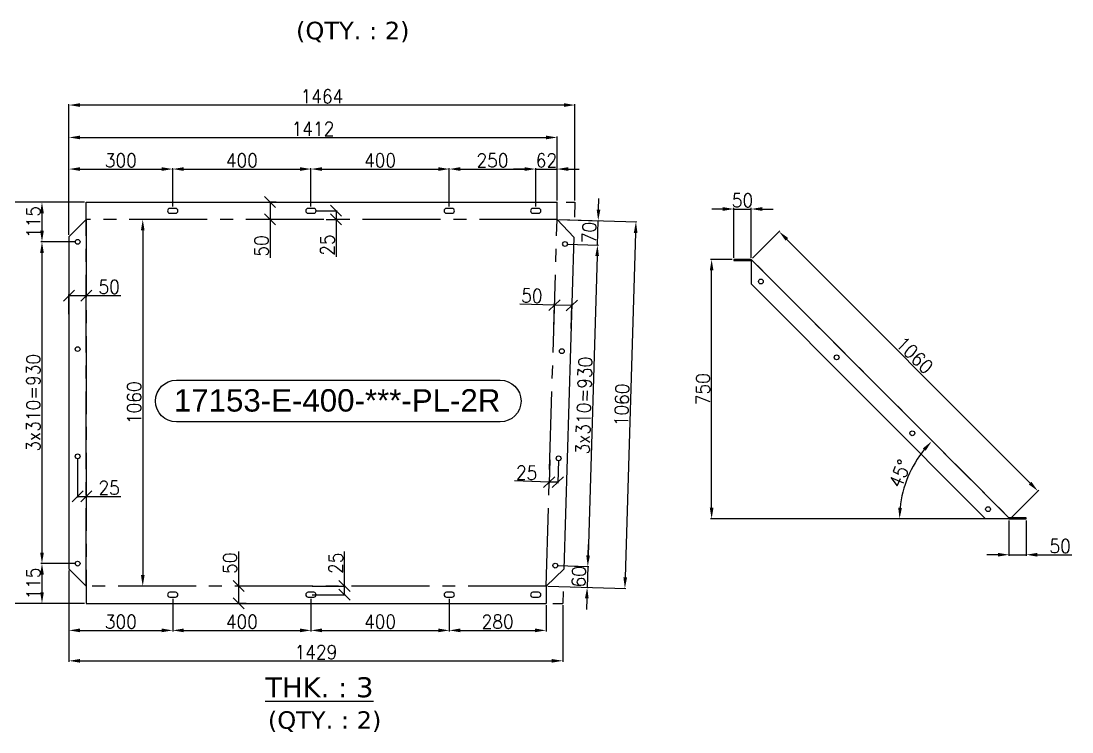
# Model space of a CAD drawing. Header units: inches. Extents: x 98758 to 118468, y 66787 to 119708.
# Drawn here: x 106246 to 109286, y 87599 to 89654 of the extents above; entities that cross this region are included whole.
import ezdxf
from ezdxf.enums import TextEntityAlignment as Align

# ---------------------------------------------------------------- set-up
doc = ezdxf.new("R2010")
doc.units = ezdxf.units.IN
doc.header["$MEASUREMENT"] = 0
for name, pattern in [('CENTER2', [1.125, 0.75, -0.125, 0.125, -0.125]), ('HIDDEN', [0.375, 0.25, -0.125]), ('HIDDEN2', [0.1875, 0.125, -0.0625])]:
    doc.linetypes.add(name, pattern=pattern)
for name, color, linetype in [('2', 2, 'HIDDEN2'), ('3', 3, 'Continuous'), ('3-TEXT', 6, 'Continuous')]:
    doc.layers.add(name, color=color, linetype=linetype)
doc.styles.add('ROMANS', font='ROMANS.shx', dxfattribs={"width": 0.9})
doc.styles.add('style1', font='verdana.ttf')
doc.styles.add('style10', font='swissl.ttf', dxfattribs={"height": 40})
doc.styles.add('ver', font='verdana.ttf')
doc.dimstyles.new('11', dxfattribs={"dimtxt": 40, "dimasz": 32, "dimexe": 3, "dimexo": 5, "dimgap": 5, "dimtad": 1, "dimdec": 0, "dimdsep": 46, "dimtxsty": 'ROMANS', "dimcen": 2.5, "dimclrd": 6, "dimclre": 6, "dimclrt": 2, "dimadec": 0, "dimazin": 0, "dimtfac": 1, "dimtdec": 0, "dimtmove": 0, "dimatfit": 3, "dimfxl": 1, "dimarcsym": 0})

# ---------------------------------------------------------------- blocks, each defined once
blk = doc.blocks.new('*D233')
at = {"color": 6, "lineweight": -2, "transparency": 16777216}
for p, q in [((106429.5, 89130.3), (106303.4, 89130.3)), ((106306.4, 89098.3), (106306.4, 89047.5)), ((106404.5, 89015.5), (106303.4, 89015.5))]:
    blk.add_line(p, q, dxfattribs=at)
at = {"color": 6, "transparency": 16777216}
for points in [[(106301.1, 89098.3), (106311.8, 89098.3), (106306.4, 89130.3)], [(106301.1, 89047.5), (106311.8, 89047.5), (106306.4, 89015.5)]]:
    blk.add_solid(points, dxfattribs=at)
at = {"layer": 'Defpoints', "color": 0, "transparency": 16777216}
for p in [(106434.5, 89130.3), (106306.4, 89015.5), (106409.5, 89015.5, -0.2)]:
    blk.add_point(p, dxfattribs=at)
at = {"color": 2, "transparency": 16777216, "insert": (106281.4, 89072.9), "char_height": 40, "attachment_point": 5, "rotation": 90, "style": 'ROMANS'}
blk.add_mtext('115', dxfattribs=at)
blk = doc.blocks.new('*D234')
at = {"color": 6, "lineweight": -2, "transparency": 16777216}
for p, q in [((106404.5, 89015.5), (106303.4, 89015.5)), ((106306.4, 88983.5), (106306.4, 88117.5)), ((106404.5, 88085.5), (106303.4, 88085.5))]:
    blk.add_line(p, q, dxfattribs=at)
at = {"color": 6, "transparency": 16777216}
for points in [[(106301.1, 88983.5), (106311.8, 88983.5), (106306.4, 89015.5)], [(106301.1, 88117.5), (106311.8, 88117.5), (106306.4, 88085.5)]]:
    blk.add_solid(points, dxfattribs=at)
at = {"layer": 'Defpoints', "color": 0, "transparency": 16777216}
for p in [(106409.5, 89015.5, -0.2), (106306.4, 88085.5), (106409.5, 88085.5, -0.2)]:
    blk.add_point(p, dxfattribs=at)
at = {"color": 2, "transparency": 16777216, "insert": (106281.4, 88550.5), "char_height": 40, "attachment_point": 5, "rotation": 90, "style": 'ROMANS'}
blk.add_mtext('3x310=930', dxfattribs=at)
blk = doc.blocks.new('*D235')
at = {"color": 6, "lineweight": -2, "transparency": 16777216}
for p, q in [((106404.5, 88085.5), (106303.4, 88085.5)), ((106306.4, 88053.5), (106306.4, 88002.5)), ((106429.5, 87970.5), (106303.4, 87970.5))]:
    blk.add_line(p, q, dxfattribs=at)
at = {"color": 6, "transparency": 16777216}
for points in [[(106301.1, 88053.5), (106311.8, 88053.5), (106306.4, 88085.5)], [(106301.1, 88002.5), (106311.8, 88002.5), (106306.4, 87970.5)]]:
    blk.add_solid(points, dxfattribs=at)
at = {"layer": 'Defpoints', "color": 0, "transparency": 16777216}
for p in [(106409.5, 88085.5, -0.2), (106306.4, 87970.5), (106434.5, 87970.5)]:
    blk.add_point(p, dxfattribs=at)
at = {"color": 2, "transparency": 16777216, "insert": (106281.4, 88028), "char_height": 40, "attachment_point": 5, "rotation": 90, "style": 'ROMANS'}
blk.add_mtext('115', dxfattribs=at)
blk = doc.blocks.new('*D224')
at = {"color": 6, "lineweight": -2, "transparency": 16777216}
for p, q in [((106347.7, 89130.3), (106186.7, 89130.3)), ((106189.7, 89098.3), (106189.7, 88002.5)), ((106347.7, 87970.5), (106186.7, 87970.5))]:
    blk.add_line(p, q, dxfattribs=at)
at = {"color": 6, "transparency": 16777216}
for points in [[(106184.3, 89098.3), (106195, 89098.3), (106189.7, 89130.3)], [(106184.3, 88002.5), (106195, 88002.5), (106189.7, 87970.5)]]:
    blk.add_solid(points, dxfattribs=at)
at = {"layer": 'Defpoints', "color": 0, "transparency": 16777216}
for p in [(106352.7, 89130.3), (106189.7, 87970.5), (106352.7, 87970.5)]:
    blk.add_point(p, dxfattribs=at)
at = {"color": 2, "transparency": 16777216, "insert": (106164.7, 88550.4), "char_height": 40, "attachment_point": 5, "rotation": 90, "style": 'ROMANS'}
blk.add_mtext('1160', dxfattribs=at)
blk = doc.blocks.new('*D236')
at = {"color": 6, "lineweight": -2, "transparency": 16777216}
for p, q in [((106384.5, 89035.3), (106384.5, 89228.9)), ((106416.5, 89225.9), (106652.5, 89225.9)), ((106684.5, 89117.3), (106684.5, 89228.9))]:
    blk.add_line(p, q, dxfattribs=at)
at = {"color": 6, "transparency": 16777216}
for points in [[(106416.5, 89231.3), (106416.5, 89220.6), (106384.5, 89225.9)], [(106652.5, 89231.3), (106652.5, 89220.6), (106684.5, 89225.9)]]:
    blk.add_solid(points, dxfattribs=at)
at = {"layer": 'Defpoints', "color": 0, "transparency": 16777216}
for p in [(106684.5, 89225.9), (106684.5, 89112.3), (106384.5, 89030.3)]:
    blk.add_point(p, dxfattribs=at)
at = {"color": 2, "transparency": 16777216, "insert": (106534.5, 89250.9), "char_height": 40, "attachment_point": 5, "style": 'ROMANS'}
blk.add_mtext('300', dxfattribs=at)
blk = doc.blocks.new('*D237')
at = {"color": 6, "lineweight": -2, "transparency": 16777216}
for p, q in [((106684.5, 89117.3), (106684.5, 89228.9)), ((106716.5, 89225.9), (107052.5, 89225.9)), ((107084.5, 89117.3), (107084.5, 89228.9))]:
    blk.add_line(p, q, dxfattribs=at)
at = {"color": 6, "transparency": 16777216}
for points in [[(106716.5, 89231.3), (106716.5, 89220.6), (106684.5, 89225.9)], [(107052.5, 89231.3), (107052.5, 89220.6), (107084.5, 89225.9)]]:
    blk.add_solid(points, dxfattribs=at)
at = {"layer": 'Defpoints', "color": 0, "transparency": 16777216}
for p in [(107084.5, 89225.9), (106684.5, 89112.3), (107084.5, 89112.3)]:
    blk.add_point(p, dxfattribs=at)
at = {"color": 2, "transparency": 16777216, "insert": (106884.5, 89250.9), "char_height": 40, "attachment_point": 5, "style": 'ROMANS'}
blk.add_mtext('400', dxfattribs=at)
blk = doc.blocks.new('*D238')
at = {"color": 6, "lineweight": -2, "transparency": 16777216}
for p, q in [((107484.5, 89117.3), (107484.5, 89228.9)), ((107516.5, 89225.9), (107702.5, 89225.9)), ((107734.5, 89117.3), (107734.5, 89228.9))]:
    blk.add_line(p, q, dxfattribs=at)
at = {"color": 6, "transparency": 16777216}
for points in [[(107516.5, 89231.3), (107516.5, 89220.6), (107484.5, 89225.9)], [(107702.5, 89231.3), (107702.5, 89220.6), (107734.5, 89225.9)]]:
    blk.add_solid(points, dxfattribs=at)
at = {"layer": 'Defpoints', "color": 0, "transparency": 16777216}
for p in [(107734.5, 89225.9), (107484.5, 89112.3), (107734.5, 89112.3)]:
    blk.add_point(p, dxfattribs=at)
at = {"color": 2, "transparency": 16777216, "insert": (107609.5, 89250.9), "char_height": 40, "attachment_point": 5, "style": 'ROMANS'}
blk.add_mtext('250', dxfattribs=at)
blk = doc.blocks.new('*D239')
at = {"color": 6, "lineweight": -2, "transparency": 16777216}
for p, q in [((107702.5, 89225.9), (107670.5, 89225.9)), ((107734.5, 89117.3), (107734.5, 89228.9)), ((107734.5, 89225.9), (107796.5, 89225.9)), ((107796.5, 89135.3), (107796.5, 89228.9)), ((107828.5, 89225.9), (107860.5, 89225.9))]:
    blk.add_line(p, q, dxfattribs=at)
at = {"color": 6, "transparency": 16777216}
for points in [[(107702.5, 89231.3), (107702.5, 89220.6), (107734.5, 89225.9)], [(107828.5, 89231.3), (107828.5, 89220.6), (107796.5, 89225.9)]]:
    blk.add_solid(points, dxfattribs=at)
at = {"layer": 'Defpoints', "color": 0, "transparency": 16777216}
for p in [(107796.5, 89225.9), (107734.5, 89112.3), (107796.5, 89130.3)]:
    blk.add_point(p, dxfattribs=at)
at = {"color": 2, "transparency": 16777216, "insert": (107765.5, 89250.9), "char_height": 40, "attachment_point": 5, "style": 'ROMANS'}
blk.add_mtext('62', dxfattribs=at)
blk = doc.blocks.new('*D225')
at = {"color": 6, "lineweight": -2, "transparency": 16777216}
for p, q in [((107084.5, 89117.3), (107084.5, 89228.9)), ((107116.5, 89225.9), (107452.5, 89225.9)), ((107484.5, 89117.3), (107484.5, 89228.9))]:
    blk.add_line(p, q, dxfattribs=at)
at = {"color": 6, "transparency": 16777216}
for points in [[(107116.5, 89231.3), (107116.5, 89220.6), (107084.5, 89225.9)], [(107452.5, 89231.3), (107452.5, 89220.6), (107484.5, 89225.9)]]:
    blk.add_solid(points, dxfattribs=at)
at = {"layer": 'Defpoints', "color": 0, "transparency": 16777216}
for p in [(107484.5, 89225.9), (107084.5, 89112.3), (107484.5, 89112.3)]:
    blk.add_point(p, dxfattribs=at)
at = {"color": 2, "transparency": 16777216, "insert": (107284.5, 89250.9), "char_height": 40, "attachment_point": 5, "style": 'ROMANS'}
blk.add_mtext('400', dxfattribs=at)
blk = doc.blocks.new('*D226')
at = {"color": 6, "lineweight": -2, "transparency": 16777216}
for p, q in [((106384.5, 89184.2), (106384.5, 89320.2)), ((106416.5, 89317.2), (107764.5, 89317.2)), ((107796.5, 89184.2), (107796.5, 89320.2))]:
    blk.add_line(p, q, dxfattribs=at)
at = {"color": 6, "transparency": 16777216}
for points in [[(106416.5, 89322.6), (106416.5, 89311.9), (106384.5, 89317.2)], [(107764.5, 89322.6), (107764.5, 89311.9), (107796.5, 89317.2)]]:
    blk.add_solid(points, dxfattribs=at)
at = {"layer": 'Defpoints', "color": 0, "transparency": 16777216}
for p in [(107796.5, 89317.2), (106384.5, 89179.2), (107796.5, 89179.2)]:
    blk.add_point(p, dxfattribs=at)
at = {"color": 2, "transparency": 16777216, "insert": (107090.5, 89342.2), "char_height": 40, "attachment_point": 5, "style": 'ROMANS'}
blk.add_mtext('1412', dxfattribs=at)
blk = doc.blocks.new('*D240')
at = {"color": 6, "lineweight": -2, "transparency": 16777216}
for p, q in [((106384.5, 88065.5), (106384.5, 87889.4)), ((106684.5, 87983.5), (106684.5, 87889.4)), ((106416.5, 87892.4), (106652.5, 87892.4))]:
    blk.add_line(p, q, dxfattribs=at)
at = {"color": 6, "transparency": 16777216}
for points in [[(106416.5, 87897.8), (106416.5, 87887.1), (106384.5, 87892.4)], [(106652.5, 87897.8), (106652.5, 87887.1), (106684.5, 87892.4)]]:
    blk.add_solid(points, dxfattribs=at)
at = {"layer": 'Defpoints', "color": 0, "transparency": 16777216}
for p in [(106384.5, 88070.5, -0.2), (106684.5, 87988.5, -0.2), (106684.5, 87892.4)]:
    blk.add_point(p, dxfattribs=at)
at = {"color": 2, "transparency": 16777216, "insert": (106534.5, 87917.4), "char_height": 40, "attachment_point": 5, "style": 'ROMANS'}
blk.add_mtext('300', dxfattribs=at)
blk = doc.blocks.new('*D241')
at = {"color": 6, "lineweight": -2, "transparency": 16777216}
for p, q in [((106684.5, 87983.5), (106684.5, 87889.4)), ((107084.5, 87983.5), (107084.5, 87889.4)), ((106716.5, 87892.4), (107052.5, 87892.4))]:
    blk.add_line(p, q, dxfattribs=at)
at = {"color": 6, "transparency": 16777216}
for points in [[(106716.5, 87897.8), (106716.5, 87887.1), (106684.5, 87892.4)], [(107052.5, 87897.8), (107052.5, 87887.1), (107084.5, 87892.4)]]:
    blk.add_solid(points, dxfattribs=at)
at = {"layer": 'Defpoints', "color": 0, "transparency": 16777216}
for p in [(106684.5, 87988.5, -0.2), (107084.5, 87988.5, -0.2), (107084.5, 87892.4)]:
    blk.add_point(p, dxfattribs=at)
at = {"color": 2, "transparency": 16777216, "insert": (106884.5, 87917.4), "char_height": 40, "attachment_point": 5, "style": 'ROMANS'}
blk.add_mtext('400', dxfattribs=at)
blk = doc.blocks.new('*D242')
at = {"color": 6, "lineweight": -2, "transparency": 16777216}
for p, q in [((107084.5, 87983.5), (107084.5, 87889.4)), ((107484.5, 87983.5), (107484.5, 87889.4)), ((107116.5, 87892.4), (107452.5, 87892.4))]:
    blk.add_line(p, q, dxfattribs=at)
at = {"color": 6, "transparency": 16777216}
for points in [[(107116.5, 87897.8), (107116.5, 87887.1), (107084.5, 87892.4)], [(107452.5, 87897.8), (107452.5, 87887.1), (107484.5, 87892.4)]]:
    blk.add_solid(points, dxfattribs=at)
at = {"layer": 'Defpoints', "color": 0, "transparency": 16777216}
for p in [(107084.5, 87988.5, -0.2), (107484.5, 87988.5, -0.2), (107484.5, 87892.4)]:
    blk.add_point(p, dxfattribs=at)
at = {"color": 2, "transparency": 16777216, "insert": (107284.5, 87917.4), "char_height": 40, "attachment_point": 5, "style": 'ROMANS'}
blk.add_mtext('400', dxfattribs=at)
blk = doc.blocks.new('*D248')
at = {"color": 6, "lineweight": -2, "transparency": 16777216}
for p, q in [((107484.5, 87983.5), (107484.5, 87889.4)), ((107764.5, 87965.5), (107764.5, 87889.4)), ((107516.5, 87892.4), (107732.5, 87892.4))]:
    blk.add_line(p, q, dxfattribs=at)
at = {"color": 6, "transparency": 16777216}
for points in [[(107516.5, 87897.8), (107516.5, 87887.1), (107484.5, 87892.4)], [(107732.5, 87897.8), (107732.5, 87887.1), (107764.5, 87892.4)]]:
    blk.add_solid(points, dxfattribs=at)
at = {"layer": 'Defpoints', "color": 0, "transparency": 16777216}
for p in [(107484.5, 87988.5, -0.2), (107764.5, 87970.5, -0.2), (107764.5, 87892.4)]:
    blk.add_point(p, dxfattribs=at)
at = {"color": 2, "transparency": 16777216, "insert": (107624.5, 87917.4), "char_height": 40, "attachment_point": 5, "style": 'ROMANS'}
blk.add_mtext('280', dxfattribs=at)
blk = doc.blocks.new('*D249')
at = {"color": 6, "lineweight": -2, "transparency": 16777216}
for p, q in [((107801.5, 89080.1), (108027.5, 89073.3)), ((108023.5, 89041.4), (107993.5, 88045.6)), ((107769.5, 88020.3), (107995.5, 88013.5))]:
    blk.add_line(p, q, dxfattribs=at)
at = {"color": 6, "transparency": 16777216}
for points in [[(108018.2, 89041.5), (108028.9, 89041.2), (108024.5, 89073.4)], [(107988.2, 88045.7), (107998.8, 88045.4), (107992.5, 88013.6)]]:
    blk.add_solid(points, dxfattribs=at)
at = {"layer": 'Defpoints', "color": 0, "transparency": 16777216}
for p in [(107796.5, 89080.3), (107764.5, 88020.5, -0.2), (107992.5, 88013.6)]:
    blk.add_point(p, dxfattribs=at)
at = {"color": 2, "transparency": 16777216, "insert": (107983.5, 88544.2), "char_height": 40, "attachment_point": 5, "rotation": 88.2707, "style": 'ROMANS'}
blk.add_mtext('1060', dxfattribs=at)
blk = doc.blocks.new('*D231')
at = {"color": 6, "lineweight": -2, "transparency": 16777216}
for p, q in [((107916.3, 89108.7), (107917.2, 89140.6)), ((107826.5, 89079.4), (107918.3, 89076.6)), ((107913.2, 89006.4), (107915.3, 89076.7)), ((107824.4, 89009.1), (107916.2, 89006.3)), ((107912.2, 88974.5), (107911.3, 88942.5))]:
    blk.add_line(p, q, dxfattribs=at)
at = {"color": 6, "transparency": 16777216}
for points in [[(107910.9, 89108.8), (107921.6, 89108.5), (107915.3, 89076.7)], [(107906.9, 88974.6), (107917.5, 88974.3), (107913.2, 89006.4)]]:
    blk.add_solid(points, dxfattribs=at)
at = {"layer": 'Defpoints', "color": 0, "transparency": 16777216}
for p in [(107821.5, 89079.5), (107915.3, 89076.7), (107819.4, 89009.3, -0.2)]:
    blk.add_point(p, dxfattribs=at)
at = {"color": 2, "transparency": 16777216, "insert": (107889.3, 89042.3), "char_height": 40, "attachment_point": 5, "rotation": 88.2707, "style": 'ROMANS'}
blk.add_mtext('70', dxfattribs=at)
blk = doc.blocks.new('*D250')
at = {"color": 6, "lineweight": -2, "transparency": 16777216}
for p, q in [((107824.4, 89009.1), (107916.2, 89006.3)), ((107912.2, 88974.5), (107886.1, 88108.8)), ((107796.3, 88079.5), (107888.1, 88076.8))]:
    blk.add_line(p, q, dxfattribs=at)
at = {"color": 6, "transparency": 16777216}
for points in [[(107906.9, 88974.6), (107917.5, 88974.3), (107913.2, 89006.4)], [(107880.8, 88109), (107891.4, 88108.7), (107885.1, 88076.9)]]:
    blk.add_solid(points, dxfattribs=at)
at = {"layer": 'Defpoints', "color": 0, "transparency": 16777216}
for p in [(107819.4, 89009.3, -0.2), (107791.3, 88079.7, -0.2), (107885.1, 88076.9)]:
    blk.add_point(p, dxfattribs=at)
at = {"color": 2, "transparency": 16777216, "insert": (107874.2, 88542.4), "char_height": 40, "attachment_point": 5, "rotation": 88.2707, "style": 'ROMANS'}
blk.add_mtext('3x310=930', dxfattribs=at)
blk = doc.blocks.new('*D232')
at = {"color": 6, "lineweight": -2, "transparency": 16777216}
for p, q in [((107886.1, 88108.8), (107887, 88140.8)), ((107847.2, 88078), (107888.1, 88076.8)), ((107885.1, 88076.9), (107883.3, 88016.9)), ((107845.4, 88018), (107886.3, 88016.8)), ((107882.3, 87984.9), (107881.4, 87952.9))]:
    blk.add_line(p, q, dxfattribs=at)
at = {"color": 6, "transparency": 16777216}
for points in [[(107880.8, 88109), (107891.4, 88108.7), (107885.1, 88076.9)], [(107877, 87985.1), (107887.7, 87984.7), (107883.3, 88016.9)]]:
    blk.add_solid(points, dxfattribs=at)
at = {"layer": 'Defpoints', "color": 0, "transparency": 16777216}
for p in [(107842.2, 88078.2), (107840.4, 88018.2), (107883.3, 88016.9)]:
    blk.add_point(p, dxfattribs=at)
at = {"color": 2, "transparency": 16777216, "insert": (107859.2, 88047.6), "char_height": 40, "attachment_point": 5, "rotation": 88.2707, "style": 'ROMANS'}
blk.add_mtext('60', dxfattribs=at)
blk = doc.blocks.new('_Oblique')
at = {"color": 0, "linetype": 'ByBlock', "lineweight": -2}
blk.add_line((-0.5, -0.5), (0.5, 0.5), dxfattribs=at)
blk = doc.blocks.new('*D227')
at = {"color": 6, "lineweight": -2, "transparency": 16777216}
for p, q in [((106875.4, 88020.5), (106875.4, 88120.8)), ((106896.8, 88020.5), (106872.4, 88020.5)), ((106875.4, 87970.5), (106875.4, 88020.5)), ((106896.8, 87970.5), (106872.4, 87970.5))]:
    blk.add_line(p, q, dxfattribs=at)
at = {"layer": 'Defpoints', "color": 0, "transparency": 16777216}
for p in [(106875.4, 88020.5), (106901.8, 88020.5, -0.2), (106901.8, 87970.5, -0.2)]:
    blk.add_point(p, dxfattribs=at)
at = {"color": 6, "lineweight": -2, "transparency": 16777216, "xscale": 32, "yscale": 32, "zscale": 32}
for p, rotation in [((106875.4, 88020.5), 90), ((106875.4, 87970.5), 270)]:
    blk.add_blockref('_Oblique', p, dxfattribs=dict(at, rotation=rotation))
at = {"color": 2, "transparency": 16777216, "insert": (106850.4, 88086.6), "char_height": 40, "attachment_point": 5, "rotation": 90, "style": 'ROMANS'}
blk.add_mtext('50', dxfattribs=at)
blk = doc.blocks.new('*D228')
at = {"color": 6, "lineweight": -2, "transparency": 16777216}
for p, q in [((107181.4, 88020.5), (107181.4, 88120.8)), ((107088.1, 88020.5), (107184.4, 88020.5)), ((107181.4, 87995.5), (107181.4, 88020.5)), ((107088.1, 87995.5), (107184.4, 87995.5))]:
    blk.add_line(p, q, dxfattribs=at)
at = {"layer": 'Defpoints', "color": 0, "transparency": 16777216}
for p in [(107083.1, 88020.5, -0.2), (107181.4, 88020.5), (107083.1, 87995.5, -0.2)]:
    blk.add_point(p, dxfattribs=at)
at = {"color": 6, "lineweight": -2, "transparency": 16777216, "xscale": 32, "yscale": 32, "zscale": 32}
for p, rotation in [((107181.4, 88020.5), 90), ((107181.4, 87995.5), 270)]:
    blk.add_blockref('_Oblique', p, dxfattribs=dict(at, rotation=rotation))
at = {"color": 2, "transparency": 16777216, "insert": (107156.4, 88086.6), "char_height": 40, "attachment_point": 5, "rotation": 90, "style": 'ROMANS'}
blk.add_mtext('25', dxfattribs=at)
blk = doc.blocks.new('*D229')
at = {"color": 6, "lineweight": -2, "transparency": 16777216}
for p, q in [((106984.1, 89130.3), (106963.2, 89130.3)), ((106966.2, 89130.3), (106966.2, 89080.3)), ((106984.1, 89080.3), (106963.2, 89080.3)), ((106966.2, 89080.3), (106966.2, 88969.6))]:
    blk.add_line(p, q, dxfattribs=at)
at = {"layer": 'Defpoints', "color": 0, "transparency": 16777216}
for p in [(106966.2, 89130.3), (106989.1, 89130.3, -0.2), (106989.1, 89080.3, -0.2)]:
    blk.add_point(p, dxfattribs=at)
at = {"color": 6, "lineweight": -2, "transparency": 16777216, "xscale": 32, "yscale": 32, "zscale": 32}
for p, rotation in [((106966.2, 89130.3), 90), ((106966.2, 89080.3), 270)]:
    blk.add_blockref('_Oblique', p, dxfattribs=dict(at, rotation=rotation))
at = {"color": 2, "transparency": 16777216, "insert": (106941.2, 89003.8), "char_height": 40, "attachment_point": 5, "rotation": 90, "style": 'ROMANS'}
blk.add_mtext('50', dxfattribs=at)
blk = doc.blocks.new('*D230')
at = {"color": 6, "lineweight": -2, "transparency": 16777216}
for p, q in [((107097.5, 89105.3), (107160.2, 89105.3)), ((107157.2, 89105.3), (107157.2, 89080.3)), ((107128.9, 89080.3), (107160.2, 89080.3)), ((107157.2, 89080.3), (107157.2, 88972.1))]:
    blk.add_line(p, q, dxfattribs=at)
at = {"layer": 'Defpoints', "color": 0, "transparency": 16777216}
for p in [(107092.5, 89105.3, -0.2), (107123.9, 89080.3, -0.2), (107157.2, 89080.3)]:
    blk.add_point(p, dxfattribs=at)
at = {"color": 6, "lineweight": -2, "transparency": 16777216, "xscale": 32, "yscale": 32, "zscale": 32}
for p, rotation in [((107157.2, 89105.3), 90), ((107157.2, 89080.3), 270)]:
    blk.add_blockref('_Oblique', p, dxfattribs=dict(at, rotation=rotation))
at = {"color": 2, "transparency": 16777216, "insert": (107132.2, 89006.3), "char_height": 40, "attachment_point": 5, "rotation": 90, "style": 'ROMANS'}
blk.add_mtext('25', dxfattribs=at)
blk = doc.blocks.new('*D244')
at = {"color": 6, "lineweight": -2, "transparency": 16777216}
for p, q in [((107789.1, 88832.7), (107688.8, 88835.7)), ((107787.1, 88766.5), (107789.1, 88835.7)), ((107839, 88831.2), (107789.1, 88832.7)), ((107837, 88765), (107839.1, 88834.2))]:
    blk.add_line(p, q, dxfattribs=at)
at = {"layer": 'Defpoints', "color": 0, "transparency": 16777216}
for p in [(107789.1, 88832.7), (107786.9, 88761.5, -0.1), (107836.9, 88760, -0.1)]:
    blk.add_point(p, dxfattribs=at)
at = {"color": 6, "lineweight": -2, "transparency": 16777216, "xscale": 32, "yscale": 32, "zscale": 32}
for p, rotation in [((107789.1, 88832.7), 178.2706602207812), ((107839, 88831.2), 358.2706602207812)]:
    blk.add_blockref('_Oblique', p, dxfattribs=dict(at, rotation=rotation))
at = {"color": 2, "transparency": 16777216, "insert": (107723.7, 88859.7), "char_height": 40, "attachment_point": 5, "rotation": 358.2707, "style": 'ROMANS'}
blk.add_mtext('50', dxfattribs=at)
blk = doc.blocks.new('*D245')
at = {"color": 6, "lineweight": -2, "transparency": 16777216}
for p, q in [((107775.5, 88385.3), (107773.5, 88318.2)), ((107800.5, 88384.6), (107798.5, 88317.5)), ((107773.6, 88321.2), (107673.4, 88324.3)), ((107798.6, 88320.5), (107773.6, 88321.2))]:
    blk.add_line(p, q, dxfattribs=at)
at = {"layer": 'Defpoints', "color": 0, "transparency": 16777216}
for p in [(107775.7, 88390.3, -0.1), (107800.7, 88389.6, -0.3), (107773.6, 88321.2)]:
    blk.add_point(p, dxfattribs=at)
at = {"color": 6, "lineweight": -2, "transparency": 16777216, "xscale": 32, "yscale": 32, "zscale": 32}
for p, rotation in [((107773.6, 88321.2), 178.2707421314142), ((107798.6, 88320.5), 358.2707421314142)]:
    blk.add_blockref('_Oblique', p, dxfattribs=dict(at, rotation=rotation))
at = {"color": 2, "transparency": 16777216, "insert": (107708.3, 88348.2), "char_height": 40, "attachment_point": 5, "rotation": 358.2707, "style": 'ROMANS'}
blk.add_mtext('25', dxfattribs=at)
blk = doc.blocks.new('*D246')
at = {"color": 6, "lineweight": -2, "transparency": 16777216}
for p, q in [((106384.5, 88806.3), (106384.5, 88863.2)), ((106384.5, 88860.2), (106434.5, 88860.2)), ((106434.5, 88806.3), (106434.5, 88863.2)), ((106434.5, 88860.2), (106534.8, 88860.2))]:
    blk.add_line(p, q, dxfattribs=at)
at = {"layer": 'Defpoints', "color": 0, "transparency": 16777216}
for p in [(106434.5, 88860.2), (106384.5, 88801.3, 0), (106434.5, 88801.3, -0.1)]:
    blk.add_point(p, dxfattribs=at)
at = {"color": 6, "lineweight": -2, "transparency": 16777216, "xscale": 32, "yscale": 32, "zscale": 32, "rotation": 180}
blk.add_blockref('_Oblique', (106384.5, 88860.2), dxfattribs=at)
at = {"color": 6, "lineweight": -2, "transparency": 16777216, "xscale": 32, "yscale": 32, "zscale": 32}
blk.add_blockref('_Oblique', (106434.5, 88860.2), dxfattribs=at)
at = {"color": 2, "transparency": 16777216, "insert": (106500.7, 88885.2), "char_height": 40, "attachment_point": 5, "style": 'ROMANS'}
blk.add_mtext('50', dxfattribs=at)
blk = doc.blocks.new('*D247')
at = {"color": 6, "lineweight": -2, "transparency": 16777216}
for p, q in [((106409.5, 88390.5), (106409.5, 88276.7)), ((106434.5, 88390.5), (106434.5, 88276.7)), ((106409.5, 88279.7), (106434.5, 88279.7)), ((106434.5, 88279.7), (106534.8, 88279.7))]:
    blk.add_line(p, q, dxfattribs=at)
at = {"layer": 'Defpoints', "color": 0, "transparency": 16777216}
for p in [(106409.5, 88395.5, -0.2), (106434.5, 88395.5, -0.1), (106434.5, 88279.7)]:
    blk.add_point(p, dxfattribs=at)
at = {"color": 6, "lineweight": -2, "transparency": 16777216, "xscale": 32, "yscale": 32, "zscale": 32, "rotation": 180}
blk.add_blockref('_Oblique', (106409.5, 88279.7), dxfattribs=at)
at = {"color": 6, "lineweight": -2, "transparency": 16777216, "xscale": 32, "yscale": 32, "zscale": 32}
blk.add_blockref('_Oblique', (106434.5, 88279.7), dxfattribs=at)
at = {"color": 2, "transparency": 16777216, "insert": (106500.7, 88304.7), "char_height": 40, "attachment_point": 5, "style": 'ROMANS'}
blk.add_mtext('25', dxfattribs=at)
blk = doc.blocks.new('*D243')
at = {"color": 6, "lineweight": -2, "transparency": 16777216}
for p, q in [((106604.1, 89080.3), (106594.9, 89080.3)), ((106597.9, 89048.3), (106597.9, 88052.5)), ((106604.1, 88020.5), (106594.9, 88020.5))]:
    blk.add_line(p, q, dxfattribs=at)
at = {"color": 6, "transparency": 16777216}
for points in [[(106592.6, 89048.3), (106603.2, 89048.3), (106597.9, 89080.3)], [(106592.6, 88052.5), (106603.2, 88052.5), (106597.9, 88020.5)]]:
    blk.add_solid(points, dxfattribs=at)
at = {"layer": 'Defpoints', "color": 0, "transparency": 16777216}
for p in [(106609.1, 89080.3), (106597.9, 88020.5), (106609.1, 88020.5, -0.2)]:
    blk.add_point(p, dxfattribs=at)
at = {"color": 2, "transparency": 16777216, "insert": (106572.9, 88550.4), "char_height": 40, "attachment_point": 5, "rotation": 90, "style": 'ROMANS'}
blk.add_mtext('1060', dxfattribs=at)
blk = doc.blocks.new('*D342')
at = {"color": 6, "lineweight": -2, "transparency": 16777216}
for p, q in [((109103.4, 88209.7), (109103.4, 88108.1)), ((109153.4, 88209.7), (109153.4, 88108.1)), ((109071.4, 88111.1), (109039.4, 88111.1)), ((109103.4, 88111.1), (109153.4, 88111.1)), ((109185.4, 88111.1), (109285.7, 88111.1))]:
    blk.add_line(p, q, dxfattribs=at)
at = {"color": 6, "transparency": 16777216}
for points in [[(109071.4, 88116.4), (109071.4, 88105.7), (109103.4, 88111.1)], [(109185.4, 88116.4), (109185.4, 88105.7), (109153.4, 88111.1)]]:
    blk.add_solid(points, dxfattribs=at)
at = {"layer": 'Defpoints', "color": 0, "transparency": 16777216}
for p in [(109103.4, 88214.7, -0.2), (109153.4, 88214.7, -0.2), (109153.4, 88111.1)]:
    blk.add_point(p, dxfattribs=at)
at = {"color": 2, "transparency": 16777216, "insert": (109251.6, 88136.1), "char_height": 40, "attachment_point": 5, "style": 'ROMANS'}
blk.add_mtext('50', dxfattribs=at)
blk = doc.blocks.new('*D343')
at = {"color": 6, "lineweight": -2, "transparency": 16777216}
for p, q in [((108275.7, 89110.4), (108243.7, 89110.4)), ((108307.7, 88969.7), (108307.7, 89113.4)), ((108307.7, 89110.4), (108357.7, 89110.4)), ((108357.7, 88969.7), (108357.7, 89113.4)), ((108389.7, 89110.4), (108421.7, 89110.4))]:
    blk.add_line(p, q, dxfattribs=at)
at = {"color": 6, "transparency": 16777216}
for points in [[(108275.7, 89115.8), (108275.7, 89105.1), (108307.7, 89110.4)], [(108389.7, 89115.8), (108389.7, 89105.1), (108357.7, 89110.4)]]:
    blk.add_solid(points, dxfattribs=at)
at = {"layer": 'Defpoints', "color": 0, "transparency": 16777216}
for p in [(108357.7, 89110.4), (108307.7, 88964.7, -0.2), (108357.7, 88964.7, -0.2)]:
    blk.add_point(p, dxfattribs=at)
at = {"color": 2, "transparency": 16777216, "insert": (108332.7, 89135.4), "char_height": 40, "attachment_point": 5, "style": 'ROMANS'}
blk.add_mtext('50', dxfattribs=at)
blk = doc.blocks.new('*D344')
at = {"color": 6, "lineweight": -2, "transparency": 16777216}
for p, q in [((108361.2, 88968.2), (108440.6, 89047.5)), ((109164.6, 88318), (108461.1, 89022.7)), ((109110, 88218.2), (109189.4, 88297.5))]:
    blk.add_line(p, q, dxfattribs=at)
at = {"color": 6, "transparency": 16777216}
for points in [[(108464.9, 89026.5), (108457.3, 89018.9), (108438.5, 89045.3)], [(109168.4, 88321.8), (109160.9, 88314.2), (109187.2, 88295.3)]]:
    blk.add_solid(points, dxfattribs=at)
at = {"layer": 'Defpoints', "color": 0, "transparency": 16777216}
for p in [(108438.5, 89045.3), (108357.7, 88964.7, -0.2), (109106.4, 88214.7, -0.2)]:
    blk.add_point(p, dxfattribs=at)
at = {"color": 2, "transparency": 16777216, "insert": (108830.6, 88688), "char_height": 40, "attachment_point": 5, "rotation": 314.9525, "style": 'ROMANS'}
blk.add_mtext('1060', dxfattribs=at)
blk = doc.blocks.new('*D345')
at = {"color": 6, "lineweight": -2, "transparency": 16777216}
blk.add_line((109098.4, 88214.7), (108783.9, 88214.7), dxfattribs=at)
blk.add_arc((109103.4, 88214.7), 316.5, 140.7471, 174.2054, dxfattribs=at)
at = {"color": 6, "transparency": 16777216}
for points in [[(108854.4, 88418.5), (108862.3, 88411.4), (108879.8, 88438.7)], [(108793.8, 88246.4), (108783.2, 88246.9), (108786.9, 88214.7)]]:
    blk.add_solid(points, dxfattribs=at)
at = {"layer": 'Defpoints', "color": 0, "transparency": 16777216}
for p in [(108354.7, 88964.7), (108829.4, 88373.1), (109103.4, 88214.7), (109103.4, 88214.7), (109153.4, 88214.7)]:
    blk.add_point(p, dxfattribs=at)
at = {"color": 2, "transparency": 16777216, "insert": (108787.9, 88345.5), "char_height": 40, "attachment_point": 5, "rotation": 67.4762, "style": 'ROMANS'}
blk.add_mtext('45°', dxfattribs=at)
blk = doc.blocks.new('*D346')
at = {"color": 6, "lineweight": -2, "transparency": 16777216}
for p, q in [((108302.7, 88964.7), (108240.4, 88964.7)), ((108243.4, 88246.7), (108243.4, 88932.7)), ((108873.6, 88214.7), (108240.4, 88214.7))]:
    blk.add_line(p, q, dxfattribs=at)
at = {"color": 6, "transparency": 16777216}
for points in [[(108238.1, 88932.7), (108248.7, 88932.7), (108243.4, 88964.7)], [(108238.1, 88246.7), (108248.7, 88246.7), (108243.4, 88214.7)]]:
    blk.add_solid(points, dxfattribs=at)
at = {"layer": 'Defpoints', "color": 0, "transparency": 16777216}
for p in [(108243.4, 88964.7), (108307.7, 88964.7, -0.2), (108878.6, 88214.7)]:
    blk.add_point(p, dxfattribs=at)
at = {"color": 2, "transparency": 16777216, "insert": (108218.4, 88589.7), "char_height": 40, "attachment_point": 5, "rotation": 90, "style": 'ROMANS'}
blk.add_mtext('750', dxfattribs=at)
blk = doc.blocks.new('*D464')
at = {"color": 6, "lineweight": -2, "transparency": 16777216}
for p, q in [((107813, 87965.5), (107813, 87801.4)), ((106384.5, 87937.3), (106384.5, 87801.4)), ((106416.5, 87804.4), (107781, 87804.4))]:
    blk.add_line(p, q, dxfattribs=at)
at = {"color": 6, "transparency": 16777216}
for points in [[(106416.5, 87809.7), (106416.5, 87799.1), (106384.5, 87804.4)], [(107781, 87809.7), (107781, 87799.1), (107813, 87804.4)]]:
    blk.add_solid(points, dxfattribs=at)
at = {"layer": 'Defpoints', "color": 0, "transparency": 16777216}
for p in [(107813, 87970.5, -0.2), (106384.5, 87942.3), (107813, 87804.4)]:
    blk.add_point(p, dxfattribs=at)
at = {"color": 2, "transparency": 16777216, "insert": (107098.8, 87829.4), "char_height": 40, "attachment_point": 5, "style": 'ROMANS'}
blk.add_mtext('1429', dxfattribs=at)
blk = doc.blocks.new('*D465')
at = {"color": 6, "lineweight": -2, "transparency": 16777216}
for p, q in [((106384.5, 89164.4), (106384.5, 89413.9)), ((107816, 89410.9), (106416.5, 89410.9)), ((107848, 89135.3), (107848, 89413.9))]:
    blk.add_line(p, q, dxfattribs=at)
at = {"color": 6, "transparency": 16777216}
for points in [[(106416.5, 89416.2), (106416.5, 89405.6), (106384.5, 89410.9)], [(107816, 89416.2), (107816, 89405.6), (107848, 89410.9)]]:
    blk.add_solid(points, dxfattribs=at)
at = {"layer": 'Defpoints', "color": 0, "transparency": 16777216}
for p in [(106384.5, 89410.9), (106384.5, 89159.4), (107848, 89130.3)]:
    blk.add_point(p, dxfattribs=at)
at = {"color": 2, "transparency": 16777216, "insert": (107116.3, 89435.9), "char_height": 40, "attachment_point": 5, "style": 'ROMANS'}
blk.add_mtext('1464', dxfattribs=at)

msp = doc.modelspace()

# ---------------------------------------------------------------- linework, layer by layer
for p, q in [((106434.5, 89080.3), (106434.5, 89130.3)), ((106434.5, 89130.3), (107796.5, 89130.3)), ((107796.5, 89080.3), (107796.5, 89130.3)), ((106434.5, 89080.3), (106384.5, 89030.3)), ((106384.5, 89030.3), (106384.5, 88070.5, -0.2)), ((108357.7, 88964.7, -0.2), (108307.7, 88964.7, -0.2)), ((108307.7, 88964.7, -0.2), (108307.7, 88961.7, -0.2)), ((108307.7, 88961.7, -0.2), (108357.7, 88961.7, -0.2)), ((109153.4, 88217.7, -0.2), (109103.4, 88217.7, -0.2)), ((109103.4, 88214.7, -0.2), (109153.4, 88214.7, -0.2)), ((109153.4, 88214.7, -0.2), (109153.4, 88217.7, -0.2)), ((106434.5, 88020.5, -0.2), (106384.5, 88070.5, -0.2)), ((106434.5, 88020.5), (106434.5, 87970.5)), ((107764.5, 88020.5, -0.2), (107764.5, 87970.5, -0.2)), ((106434.5, 87970.5), (107764.5, 87970.5, -0.2))]:
    msp.add_line(p, q)
at = {"color": 3, "linetype": 'CENTER2', "ltscale": 300}
for p, q in [((107822.3, 89130.3), (107848, 89130.3)), ((106434.5, 88020.5, -0.2), (106434.5, 89080.3)), ((106434.5, 89080.3), (106434.5, 88020.5, -0.2)), ((107784, 87970.5, -0.2), (107813, 87970.5, -0.2))]:
    msp.add_line(p, q, dxfattribs=at)
at = {"color": 3, "linetype": 'CENTER2', "ltscale": 300, "extrusion": (5.70364e-06, -8.6082e-08, 1)}
for p, q in [((107848, 89130.3, 0), (107846.7, 89086.9, 0)), ((107814.1, 88005.1, -0.2), (107813, 87970.5, -0.2))]:
    msp.add_line(p, q, dxfattribs=at)
at = {"color": 3, "linetype": 'CENTER2', "ltscale": 300, "extrusion": (-1.38084e-15, -0.000188999, 1)}
for p, q in [((107796.5, 89080.3), (106434.5, 89080.3)), ((107764.5, 88020.5, -0.2), (107796.5, 89080.3)), ((107764.5, 88020.5, -0.2), (106434.5, 88020.5, -0.2))]:
    msp.add_line(p, q, dxfattribs=at)
at = {"extrusion": (5.70364e-06, -8.6082e-08, 1)}
for p, q in [((107796.5, 89080.3), (107845, 89028.8, 0)), ((107845, 89028.8, 0), (107816, 88068.9, -0.2)), ((107764.5, 88020.5, -0.2), (107816, 88068.9, -0.2))]:
    msp.add_line(p, q, dxfattribs=at)
at = {"extrusion": (0.00018887, -7.85077e-05, 1)}
for p, q in [((108357.7, 88964.7, -0.2), (108357.6, 88894, -0.2)), ((109035.7, 88214.7, -0.2), (108357.6, 88894, -0.2)), ((109106.4, 88214.7, -0.2), (109035.7, 88214.7, -0.2))]:
    msp.add_line(p, q, dxfattribs=at)
at = {"color": 3, "linetype": 'CENTER2', "ltscale": 300, "extrusion": (0.00018887, -7.85077e-05, 1)}
for p, q in [((108357.7, 88964.7, -0.2), (109106.4, 88214.7, -0.2)), ((109106.4, 88214.7, -0.2), (108357.7, 88964.7, -0.2))]:
    msp.add_line(p, q, dxfattribs=at)
for points, elevation in [([(106676.5, 89112.3, 1), (106676.5, 89098.3), (106692.5, 89098.3, 1), (106692.5, 89112.3)], 0), ([(107076.5, 89112.3, 1), (107076.5, 89098.3), (107092.5, 89098.3, 1), (107092.5, 89112.3)], 0), ([(107476.5, 89112.3, 1), (107476.5, 89098.3), (107492.5, 89098.3, 1), (107492.5, 89112.3)], 0), ([(107726.5, 89112.3, 1), (107726.5, 89098.3), (107742.5, 89098.3, 1), (107742.5, 89112.3)], 0), ([(106676.5, 88002.5, 1), (106676.5, 87988.5), (106692.5, 87988.5, 1), (106692.5, 88002.5)], -0.2), ([(107076.5, 88002.5, 1), (107076.5, 87988.5), (107092.5, 87988.5, 1), (107092.5, 88002.5)], -0.2), ([(107476.5, 88002.5, 1), (107476.5, 87988.5), (107492.5, 87988.5, 1), (107492.5, 88002.5)], -0.2), ([(107726.5, 88002.5, 1), (107726.5, 87988.5), (107742.5, 87988.5, 1), (107742.5, 88002.5)], -0.2)]:
    msp.add_lwpolyline(points, format="xyb", close=True, dxfattribs=dict(elevation=elevation))
for centre in [(106409.5, 89015.5, -0.2), (106409.5, 88705.5, -0.2), (106409.5, 88395.5, -0.2), (106409.5, 88085.5, -0.2)]:
    msp.add_circle(centre, 7)
at = {"extrusion": (5.70364e-06, -8.6082e-08, 1)}
for centre in [(107819.4, 89009.3, 0.4), (107810, 88699.4, 0.3), (107800.7, 88389.6, 0.3), (107791.3, 88079.7, 0.4)]:
    msp.add_circle(centre, 7, dxfattribs=at)
at = {"extrusion": (0.00018887, -7.85077e-05, 1)}
for centre in [(108385.9, 88901, 13.3), (108604.9, 88681.6, 13.3), (108823.9, 88462.2, 13.3), (109043, 88242.8, 13.3)]:
    msp.add_circle(centre, 7, dxfattribs=at)
at = {"layer": '2', "color": 8, "linetype": 'ByBlock'}
msp.add_lwpolyline([(107631.7, 88494.9), (106695.3, 88494.9, -1), (106695.3, 88615.8), (107631.7, 88615.8, -1), (107631.7, 88494.9)], format="xyb", dxfattribs=at)

# ---------------------------------------------------------------- texts
at = {"layer": '3', "linetype": 'HIDDEN', "ltscale": 20, "style": 'ver'}
msp.add_text('%%UTHK. : 3', height=57.8, dxfattribs=at).set_placement((106952.4, 87699.1))
at = {"layer": '3-TEXT', "color": 2}
for s, height, style, p in [('(QTY. : 2)', 50.72, 'style1', (107205.3, 89626.3)), ('17153-E-400-***-PL-2R', 64.68, 'style10', (107160.1, 88557.2)), ('(QTY. : 2)', 50.72, 'style1', (107124, 87633.3))]:
    msp.add_text(s, height=height, dxfattribs=dict(at, style=style)).set_placement(p, align=Align.MIDDLE_CENTER)

# ---------------------------------------------------------------- dimensions: what is measured, and where the dimension line sits
for base, p1, p2, angle, picture, middle in [((106384.529, 89410.8963), (107848.0421, 89130.2554), (106384.529, 89159.3628), 180, '*D465', (107116.2856, 89435.8963)), ((107796.5, 89317.2), (106384.5, 89179.2), (107796.5, 89179.2), 180, '*D226', (107090.5, 89342.2)), ((106684.5, 89225.9), (106384.5, 89030.3), (106684.5, 89112.3), 180, '*D236', (106534.5, 89250.9)), ((106189.7, 87970.5), (106352.7, 89130.3), (106352.7, 87970.5), 270, '*D224', (106164.7, 88550.4)), ((106306.4, 89015.5), (106434.5, 89130.3), (106409.5, 89015.5, -0.2), 270, '*D233', (106281.4, 89072.9)), ((106597.9, 88020.5), (106609.1, 89080.3), (106609.1, 88020.5, -0.2), 270, '*D243', (106572.9, 88550.4)), ((108243.4, 88964.7), (108878.6, 88214.7), (108307.7, 88964.7, -0.2), 90, '*D346', (108218.4, 88589.7)), ((106684.5, 87892.4), (106384.5, 88070.5, -0.2), (106684.5, 87988.5, -0.2), 180, '*D240', (106534.5, 87917.4)), ((107813.0437, 87804.3896), (106384.529, 87942.2668), (107813.0437, 87970.4735, -0.1964), 180, '*D464', (107098.7864, 87829.3896))]:
    dim = msp.add_linear_dim(base=base, p1=p1, p2=p2, angle=angle, dimstyle='11')
    dim.commit()
    dim.dimension.update_dxf_attribs({"geometry": picture, "text_midpoint": middle})
for base, p1, p2, angle, override, picture, middle in [((107084.5, 89225.9), (106684.5, 89112.3), (107084.5, 89112.3), 180, {"dimtmove": 1}, '*D237', (106884.5, 89250.9)), ((107484.5, 89225.9), (107084.5, 89112.3), (107484.5, 89112.3), 180, {"dimtmove": 1}, '*D225', (107284.5, 89250.9)), ((107734.5, 89225.9), (107484.5, 89112.3), (107734.5, 89112.3), 180, {"dimtmove": 1}, '*D238', (107609.5, 89250.9)), ((106434.5, 88860.2), (106384.5, 88801.3, 0), (106434.5, 88801.3, -0.1), 180, {"dimblk1": 'Oblique', "dimblk2": 'Oblique', "dimsah": 1}, '*D246', (106500.7, 88885.2)), ((106434.5, 88279.7), (106409.5, 88395.5, -0.2), (106434.5, 88395.5, -0.1), 180, {"dimblk1": 'Oblique', "dimblk2": 'Oblique', "dimsah": 1}, '*D247', (106500.7, 88304.7)), ((106875.4, 88020.5), (106901.8, 87970.5, -0.2), (106901.8, 88020.5, -0.2), 270, {"dimblk1": 'Oblique', "dimblk2": 'Oblique', "dimsah": 1}, '*D227', (106850.4, 88086.6)), ((107181.4, 88020.5), (107083.1, 87995.5, -0.2), (107083.1, 88020.5, -0.2), 270, {"dimblk1": 'Oblique', "dimblk2": 'Oblique', "dimsah": 1}, '*D228', (107156.4, 88086.6)), ((106306.4, 87970.5), (106409.5, 88085.5, -0.2), (106434.5, 87970.5), 270, {"dimtmove": 1}, '*D235', (106281.4, 88028)), ((107084.5, 87892.4), (106684.5, 87988.5, -0.2), (107084.5, 87988.5, -0.2), 180, {"dimtmove": 1}, '*D241', (106884.5, 87917.4)), ((107484.5, 87892.4), (107084.5, 87988.5, -0.2), (107484.5, 87988.5, -0.2), 180, {"dimtmove": 1}, '*D242', (107284.5, 87917.4)), ((107764.5, 87892.4), (107484.5, 87988.5, -0.2), (107764.5, 87970.5, -0.2), 180, {"dimtmove": 1}, '*D248', (107624.5, 87917.4))]:
    dim = msp.add_linear_dim(base=base, p1=p1, p2=p2, angle=angle, dimstyle='11', override=override)
    dim.commit()
    dim.dimension.update_dxf_attribs({"geometry": picture, "text_midpoint": middle})
for base, p1, p2, angle, override, picture, middle in [((107796.5, 89225.9), (107734.5, 89112.3), (107796.5, 89130.3), 180, {"dimtmove": 1}, '*D239', (107765.5, 89225.9)), ((106966.2, 89130.3, 0.2), (106989.1, 89080.3), (106989.1, 89130.3), 270, {"dimblk1": 'Oblique', "dimblk2": 'Oblique', "dimsah": 1}, '*D229', (106966.2, 89003.8, 0.2)), ((107157.2, 89080.3, 0.2), (107092.5, 89105.3), (107123.9, 89080.3), 270, {"dimblk1": 'Oblique', "dimblk2": 'Oblique', "dimsah": 1}, '*D230', (107157.2, 89006.3, 0.2))]:
    dim = msp.add_linear_dim(base=base, p1=p1, p2=p2, angle=angle, dimstyle='11', override=override)
    dim.commit()
    dim.dimension.update_dxf_attribs({"geometry": picture, "text_midpoint": middle, "dimtype": 160})
dim = msp.add_linear_dim(base=(108357.7, 89110.4), p1=(108307.7, 88964.7, -0.2), p2=(108357.7, 88964.7, -0.2), dimstyle='11')
dim.commit()
dim.dimension.update_dxf_attribs({"geometry": '*D343', "text_midpoint": (108332.7, 89110.4), "dimtype": 160})
for p1, p2, distance, picture, middle in [((107819.4, 89009.3, -0.2), (107821.5, 89079.5), -93.8, '*D231', (107889.3, 89042.3)), ((107796.5, 89080.3), (107764.5, 88020.5, -0.2), 228.1, '*D249', (107983.5, 88544.2)), ((109106.4, 88214.7, -0.2), (108357.7, 88964.7, -0.2), -114.2, '*D344', (108830.6, 88688))]:
    dim = msp.add_aligned_dim(p1=p1, p2=p2, distance=distance, dimstyle='11')
    dim.commit()
    dim.dimension.update_dxf_attribs({"geometry": picture, "text_midpoint": middle})
dim = msp.add_linear_dim(base=(106306.4, 88085.5), p1=(106409.5, 89015.5, -0.2), p2=(106409.5, 88085.5, -0.2), angle=270, text='3x310=<>', dimstyle='11', override={"dimtmove": 1})
dim.commit()
dim.dimension.update_dxf_attribs({"geometry": '*D234', "text_midpoint": (106281.4, 88550.5)})
dim = msp.add_aligned_dim(p1=(107819.4, 89009.3, -0.2), p2=(107791.3, 88079.7, -0.2), distance=93.8, text='3x310=<>', dimstyle='11')
dim.commit()
dim.dimension.update_dxf_attribs({"geometry": '*D250', "text_midpoint": (107874.2, 88542.4)})
dim = msp.add_angular_dim_2l(base=(108829.4, 88373.1), line1=((109103.4, 88214.7, -0.2), (108354.7, 88964.7, -0.2)), line2=((109103.4, 88214.7, -0.2), (109153.4, 88214.7, -0.2)), dimstyle='11')
dim.commit()
dim.dimension.update_dxf_attribs({"geometry": '*D345', "text_midpoint": (108787.9, 88345.5, -0.2)})
for p1, p2, distance, picture, middle in [((107836.9, 88760, -0.1), (107786.9, 88761.5, -0.1), -71.2, '*D244', (107723.7, 88859.7)), ((107800.7, 88389.6, -0.3), (107775.7, 88390.3, -0.1), 69.1, '*D245', (107708.3, 88348.2))]:
    dim = msp.add_aligned_dim(p1=p1, p2=p2, distance=distance, dimstyle='11', override={"dimblk1": 'Oblique', "dimblk2": 'Oblique', "dimsah": 1})
    dim.commit()
    dim.dimension.update_dxf_attribs({"geometry": picture, "text_midpoint": middle})
dim = msp.add_linear_dim(base=(109153.4, 88111.1), p1=(109103.4, 88214.7, -0.2), p2=(109153.4, 88214.7, -0.2), dimstyle='11')
dim.commit()
dim.dimension.update_dxf_attribs({"geometry": '*D342', "text_midpoint": (109251.6, 88136.1)})
dim = msp.add_linear_dim(base=(107883.3, 88016.9), p1=(107842.2, 88078.2), p2=(107840.4, 88018.2), angle=268.2707, dimstyle='11')
dim.commit()
dim.dimension.update_dxf_attribs({"geometry": '*D232', "text_midpoint": (107884.2, 88046.9), "dimtype": 161})

doc.saveas('drawing.dxf')
